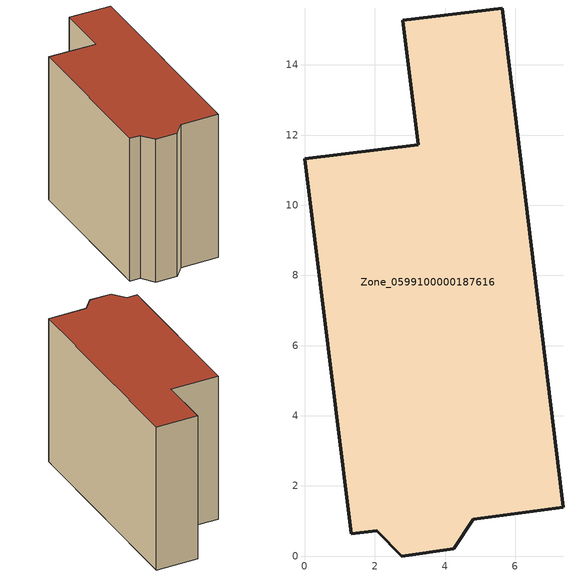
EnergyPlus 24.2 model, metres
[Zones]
Zone_0599100000187616
 floor ground (C_G): 2.77,0 2.05,0.72 1.33,0.63 0,11.33 3.24,11.73 2.8,15.27 5.63,15.62 7.37,1.39 4.8,1.05 4.25,0.2 z0
 wall outside (C_F): 2.05,0.72 2.77,0 4.25,0.2 4.8,1.05 7.37,1.39 5.63,15.62 2.8,15.27 3.24,11.73 0,11.33 1.33,0.63 2.05,0.72 z0:10.23
 roof outside (C_R): 0,11.33 1.33,0.63 2.05,0.72 2.77,0 4.25,0.2 4.8,1.05 7.37,1.39 5.63,15.62 2.8,15.27 3.24,11.73 z10.23
[BUILDING]
Pand.0599100000187616: North Axis=0; Terrain=City; Loads Convergence Tolerance Value=0.04; Temperature Convergence Tolerance Value=0.4; Solar Distribution=FullExterior; Maximum Number of Warmup Days=25; Minimum Number of Warmup Days=1
[Site:Location]
Rotterdam.The.Hague.AP_ZH_NLD Design_Conditions: Latitude=51.96; Longitude=4.45; Time Zone=1; Elevation=-4.5
[SITE:GROUNDTEMPERATURE:BUILDINGSURFACE]
18, 18, 18, 18, 18, 18, 18, 18, 18, 18, 18, 18
[MATERIAL] Thermal Absorptance=0.9; Solar Absorptance=0.7; Visible Absorptance=0.7
Name | Roughness | Thickness | Conductivity | Density | Specific Heat
G.TI.1946 | MediumSmooth | 0.15 | 1 | 540 | 1210
F.TI.1946 | Rough | 0.3 | 0.857143 | 1920 | 840
R.TI.1946 | MediumRough | 0.2 | 0.1 | 1500 | 1000
[CONSTRUCTION]
C_G: G.TI.1946
C_F: F.TI.1946
C_R: R.TI.1946
[ZONE]
Zone_0599100000187616: Type=1; Multiplier=1; Ceiling Height=Autocalculate; Volume=Autocalculate; Floor Area=autocalculate; Part of Total Floor Area=Yes
[ZONEINFILTRATION:DESIGNFLOWRATE]
Infil_Zone_0599100000187616: Zone or ZoneList or Space or SpaceList=Zone_0599100000187616; Schedule=AlwaysOn; Design Flow Rate Calculation Method=Flow/Area; Flow Rate per Floor Area=0.003; Constant Term Coefficient=1; Temperature Term Coefficient=0; Velocity Term Coefficient=0; Velocity Squared Term Coefficient=0
[HVACTEMPLATE:ZONE:IDEALLOADSAIRSYSTEM]
Zone_0599100000187616: Maximum Heating Supply Air Temperature=50; Minimum Cooling Supply Air Temperature=13; Maximum Heating Supply Air Humidity Ratio=0.0156; Minimum Cooling Supply Air Humidity Ratio=0.0077; Heating Limit=NoLimit; Cooling Limit=NoLimit; Dehumidification Control Type=ConstantSensibleHeatRatio; Cooling Sensible Heat Ratio=0.7; Dehumidification Setpoint=60; Humidification Control Type=None; Humidification Setpoint=30; Outdoor Air Method=None; Outdoor Air Flow Rate per Person=0.00944; Outdoor Air Flow Rate per Zone Floor Area=0; Outdoor Air Flow Rate per Zone=0; Demand Controlled Ventilation Type=None; Outdoor Air Economizer Type=NoEconomizer; Heat Recovery Type=None; Sensible Heat Recovery Effectiveness=0.7; Latent Heat Recovery Effectiveness=0.65
[ZONECONTROL:THERMOSTAT]
ThermostatControl_Zone_0599100000187616: Zone or ZoneList=Zone_0599100000187616; Control Type Schedule=DualSetpointControlType; Control 1=Thermostat_Zone_0599100000187616; Temperature Difference Between Cutout And Setpoint=0
[THERMOSTATSETPOINT:DUALSETPOINT]
Thermostat_Zone_0599100000187616: Heating Setpoint Temperature Schedule=HeatingSetpoint_Zone_0599100000187616; Cooling Setpoint Temperature Schedule=CoolingSetpoint_Zone_0599100000187616
[SCHEDULE:COMPACT]
HeatingSetpoint_Zone_0599100000187616: Through: 12/31, For: AllDays, Until: 24:00, 21
CoolingSetpoint_Zone_0599100000187616: Through: 12/31, For: AllDays, Until: 24:00, 24
DualSetpointControlType: Through: 12/31, For: AllDays, Until: 24:00, 4
AlwaysOn: Through: 12/31, For: AllDays, Until: 24:00, 1
